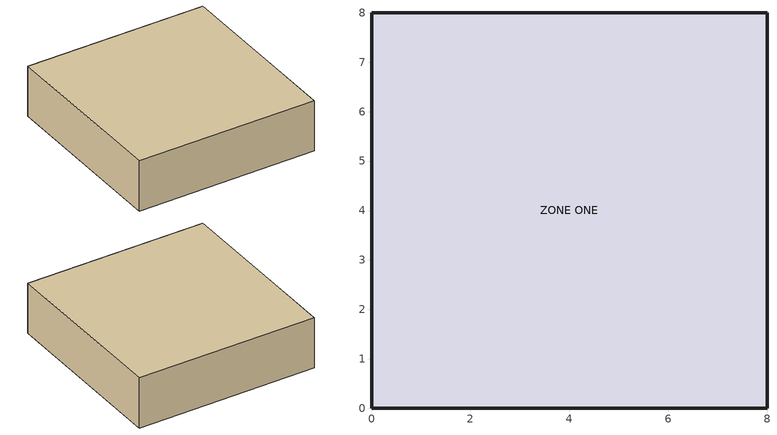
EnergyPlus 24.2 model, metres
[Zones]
ZONE ONE
 floor ground (LTFLOOR): 0,0 0,8 8,8 8,0 z0
 wall outside (STDEWR): 8,8 0,8 0,0 8,0 8,8 z0:2.3; 0,8 0,0 8,0 8,8 z2.3
[Building]
bungalow-1: North Axis {deg}=0; Terrain=Suburbs; Loads Convergence Tolerance Value {W}=0.04; Temperature Convergence Tolerance Value {deltaC}=0.4; Solar Distribution=FullInteriorAndExterior; Maximum Number of Warmup Days=25; Minimum Number of Warmup Days=6
[Site:Location]
Salford Energy House 1.0 (01-01:31-12)  (01-01:31-12): Latitude=53.35; Longitude=-2.28; Time Zone=0; Elevation {m}=69
[SizingPeriod:DesignDay] Day of Month=15; Humidity Condition Type=WetBulb; Barometric Pressure {N/M**2}=100498.8; Rain Indicator=No; Snow on ground indicator=No
Name | Month | Day Type -- used for schedules | Maximum Dry-Bulb Temperature {C} | Daily Dry-Bulb Temperature Range {C} | Wetbulb at Maximum Dry-Bulb{C} | Wind Speed {m/s} | Wind Direction {Degrees N=0, S=180} | Daylight Savings Time Indicator | Solar Model Indicator | Clearness {0.0 to 1.2} | Max Dry-Bulb {C} | Daily Temp Range {C} | Wet-Bulb at Max {C} | Wind Speed {M/Sec} | Clearness {0.0 to 1.2} - gives no sun (but does include long wave radiant heat exchange with sky)
Summer Design Day in Salford Energy House 1.0 (01-01:31-12) Jun | 6 | SummerDesignDay | 25.5 | 7.6 | 17.8 | 0 | 0 | Yes | ASHRAEClearSky | 0.98
Winter Design Day in (mid) UK | 1 | WinterDesignDay |  |  |  |  | 90 | No |  |  | -1.5 | 3 | -1.5 | 0 | 0
[Site:GroundTemperature:BuildingSurface]
18, 18, 18, 18, 18, 18, 18, 18, 18, 18, 18, 18
[Site:GroundTemperature:Shallow]
14, 14, 14, 14, 14, 14, 14, 14, 14, 14, 14, 14
[Site:GroundTemperature:Deep]
14, 14, 14, 14, 14, 14, 14, 14, 14, 14, 14, 14
[Material] Specific Heat {J/kg-K}=100; Thermal Absorptance=1e-07; Solar Absorptance=1e-07; Visible Absorptance=1e-07
Name | Roughness | Thickness {m} | Conductivity {W/m-K} | Density {kg/m3}
STDEWR INSULATION | Rough | 0.0596 | 0.04 | 12
ZEROU | MediumRough | 0.1015 | 0.000001 | 2243
[Construction]
STDEWR: STDEWR INSULATION
LTFLOOR: ZEROU
[Zone]
ZONE ONE: Type=1; Multiplier=1; Ceiling Height {m}=2.3; Volume {m3}=147.2
[Zone equipment]
ZONE ONE: ZONE ONE Purchased Air
[ZoneHVAC:IdealLoadsAirSystem]
ZONE ONE Purchased Air: Maximum Heating Supply Air Temperature {C}=50; Minimum Cooling Supply Air Temperature {C}=13; Maximum Heating Supply Air Humidity Ratio {kgWater/kgDryAir}=0.015; Minimum Cooling Supply Air Humidity Ratio {kgWater/kgDryAir}=0.01; Heating Limit=NoLimit; Cooling Limit=NoLimit; Dehumidification Control Type=ConstantSupplyHumidityRatio; Humidification Control Type=ConstantSupplyHumidityRatio
[ZoneControl:Thermostat]
ZONE ONE Thermostat: Zone or ZoneList=ZONE ONE; Control Type Schedule=ALWAYS 1; Control 1=Thermostat Heat SP Control
[ThermostatSetpoint:SingleHeating]
Thermostat Heat SP Control: Heating Setpoint Temperature Schedule=ALWAYS 21
[ZoneControl:Thermostat:OperativeTemperature]
ZONE ONE Thermostat: CONSTANT, 0.5
[Schedule:Compact]
ALWAYS 1: Through: 12/31, For: AllDays, Until: 24:00, 1
ALWAYS 21: Through: 12/31, For: AllDays, Until: 24:00, 21
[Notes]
bungalow-1.idf
Initial approximation to bungalow from 10.3390/su16114710 paper.
Some features of 10.3390/su16114710 bungalow, Salford EH1 weather.
NOTE: Salford location and design day lines copied in from EH1 model.
hart-davis2024zone bungalow parameters:
IWL (Internal Wall Length) = 4m, thus whole external wall length 8m.
IWH (Internal Wall Height) = 2.3m
EWRU (Effective Wall and Roof U-value): 0.61 W/m2K
Building: Fictional 1 zone building with resistive walls and flat roof.
The building is oriented due north.
Floor Area:        64 m2
No internal walls / partitions.
Number of Stories: 1
Computed effective wall and roof U value (EWRU): 0.61 W/m2K
Zone Description Details:
DERIVED FROM (and paying homage to):
* EH1 fragments with permission
* and EnergyPlus shipped example files: Minimal.idf Example1A.idf 1ZoneUncontrolled.idf
See https://energyplus.readthedocs.io/en/latest/acknowledgments/acknowledgments.html
NOTICE: The U.S. Government is granted for itself and others acting on its behalf a paid-up, nonexclusive, irrevocable, worldwide license in this data to reproduce, prepare derivative works, and perform publicly and display publicly. Beginning five (5) years after permission to assert copyright is granted, subject to two possible five year renewals, the U.S. Government is granted for itself and others acting on its behalf a paid-up, non-exclusive, irrevocable worldwide license in this data to reproduce, prepare derivative works, distribute copies to the public, perform publicly and display publicly, and to permit others to do so.
From EH1 model.
DHD change.
DHD20250413: bringing heat flows closer to U-values (was TARP).
DHD20250413: bringing heat flows closer to U-values (was TARP).
From EH1 model.
From EH1 model.
